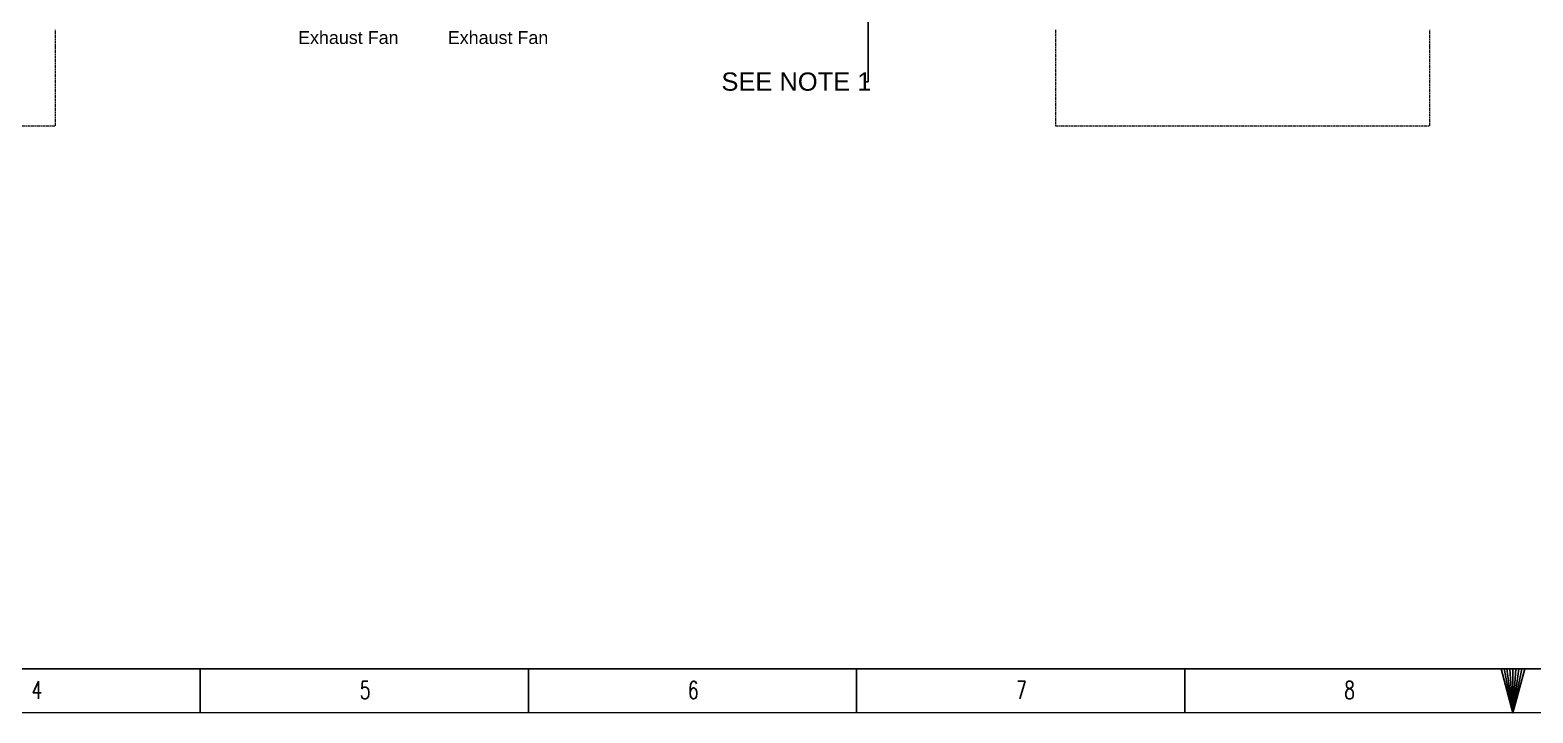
# Model space of a CAD drawing. Header units: inches. Extents: x 112 to 4169, y -2569 to 841.
# Drawn here: x 326.1 to 607.2, y -2569 to -2441.4 of the extents above; entities that cross this region are included whole.
import ezdxf
from ezdxf import colors
from ezdxf.entities.mleader import LeaderData, LeaderLine
from ezdxf.math import Vec2, Vec3

# ---------------------------------------------------------------- set-up
doc = ezdxf.new("R2010")
doc.units = ezdxf.units.IN
doc.header["$MEASUREMENT"] = 0
doc.linetypes.add('DASH', pattern=[0.35, 0.25, -0.1])
doc.layers.add('Sunshed', color=5, linetype='Continuous', lineweight=15)
doc.styles.get("Standard").update_dxf_attribs({"font": 'arial.ttf'})
doc.styles.add('TEG BORDER', font='txt_qlt.shx', dxfattribs={"width": 0.7, "bigfont": 'hztxt.shx'})

# ---------------------------------------------------------------- blocks, each defined once
blk = doc.blocks.new('240 BORDER A2')
at = {"linetype": 'Continuous'}
blk.add_line((5, 5), (489, 5), dxfattribs=at)
for p, q in [((148.5, 0), (148.5, 5)), ((185.63, 0), (185.63, 5)), ((222.75, 0), (222.75, 5)), ((259.88, 0), (259.88, 5)), ((297, 0), (297, 5))]:
    blk.add_line(p, q)
at = {"color": 5, "lineweight": 15}
blk.add_lwpolyline([(0, 420), (594, 420), (594, 0), (0, 0)], close=True, dxfattribs=at)
blk.add_lwpolyline([(5, 415), (589, 415), (589, 5), (5, 5)], close=True)
blk.add_lwpolyline([(297, 0), (295.66, 5), (298.34, 5), (297, 0), (296, 5), (296.33, 5), (297, 0), (296.67, 5), (297.33, 5), (297, 0), (297.67, 5), (298, 5), (297, 0)])
at = {"char_height": 2, "width": 2, "attachment_point": 7, "style": 'TEG BORDER'}
for s, insert in [('4', (129.42, 1.59)), ('5', (166.55, 1.59)), ('6', (203.67, 1.59)), ('7', (240.8, 1.59)), ('8', (277.92, 1.59))]:
    blk.add_mtext(s, dxfattribs=dict(at, insert=insert))

msp = doc.modelspace()

# ---------------------------------------------------------------- linework, layer by layer
at = {"layer": 'Sunshed', "linetype": 'DASH'}
for points in [[(260.85, -2441.3), (260.85, -2459.3), (330.85, -2459.3), (330.85, -2441.3)], [(517.85, -2441.3), (517.85, -2459.3), (587.85, -2459.3), (587.85, -2441.3)]]:
    msp.add_lwpolyline(points, dxfattribs=at)

# ---------------------------------------------------------------- block references
at = {"xscale": 1.652949273830399, "yscale": 1.652949273830399, "zscale": 1.652949273830399}
msp.add_blockref('240 BORDER A2', (112.48, -2569.03), dxfattribs=at)

# ---------------------------------------------------------------- texts
for p in [(376.22, -2443.97), (404.22, -2443.97)]:
    msp.add_text('Exhaust Fan', height=2.3967).set_placement(p)

# ---------------------------------------------------------------- leaders
ml = msp.add_multileader_mtext('Standard')
ml.set_content('SEE NOTE 1', color=256)
ml.set_leader_properties()
ml.build(insert=Vec2(0, 0))
ml.multileader.update_dxf_attribs({"dogleg_length": 0.36, "arrow_head_size": 1.5})
ctx = ml.context
ctx.base_point, ctx.char_height, ctx.arrow_head_size, ctx.landing_gap_size, ctx.plane_origin = Vec3(455.31, -2451.03), 3.408, 1.5, 0.09, Vec3(482.81, -2435.61)
notes = []
notes.append((ctx, [(0, (1, 1, 0), (482.81, -2451.03), (-1, 0), 0.36, [(0, [(482.81, -2435.61)], 0, [])])]))
ctx.mtext.insert, ctx.mtext.flow_direction = Vec3(455.4, -2449.3), 5
for ctx, leaders in notes:
    for number, flags, end, landing, length, lines in leaders:
        leader = LeaderData()
        leader.index, (leader.has_last_leader_line, leader.has_dogleg_vector, leader.attachment_direction) = number, flags
        leader.last_leader_point, leader.dogleg_vector, leader.dogleg_length = Vec3(end), Vec3(landing), length
        for number, points, colour, breaks in lines:
            line = LeaderLine()
            line.index, line.vertices, line.color, line.breaks = number, Vec3.list(points), colors.encode_raw_color(colour), breaks
            leader.lines.append(line)
        ctx.leaders.append(leader)

doc.saveas('drawing.dxf')
